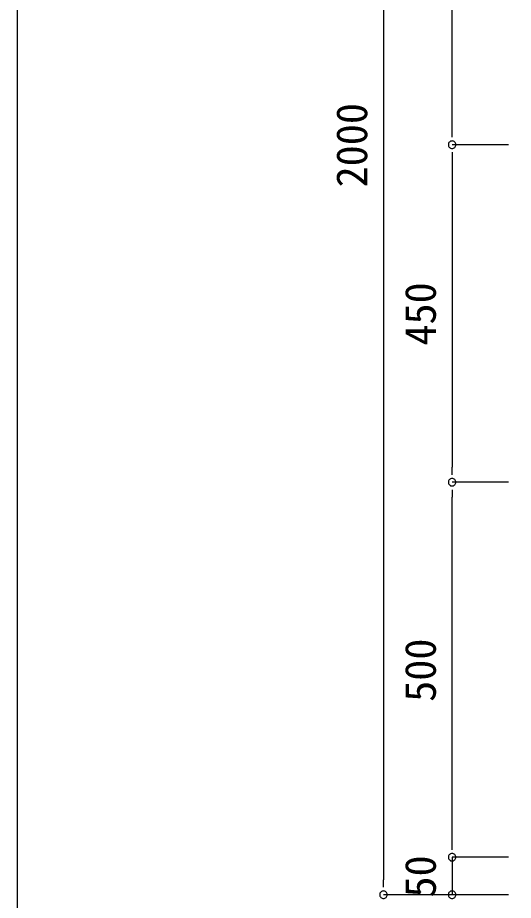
# Model space of a CAD drawing. Units: millimetres, scale not verified. Extents: x -4205 to 4205, y -2975 to 2975.
# Drawn here: x -3950 to -3289, y -1763 to -586 of the extents above; entities that cross this region are included whole.
import ezdxf
from ezdxf.enums import TextEntityAlignment as Align

# ---------------------------------------------------------------- set-up
doc = ezdxf.new("R2010")
doc.units = ezdxf.units.MM
doc.header["$LTSCALE"] = 20
for name, color, linetype in [('0-0', 7, 'Continuous'), ('0-4', 3, 'Continuous'), ('0-5', 7, 'Continuous')]:
    doc.layers.add(name, color=color, linetype=linetype)
doc.styles.add('ＭＳ ゴシック', font='')
doc.styles.get('ＭＳ ゴシック').set_extended_font_data('MS Gothic')

msp = doc.modelspace()

# ---------------------------------------------------------------- linework, layer by layer
at = {"layer": '0-0'}
msp.add_lwpolyline([(-3950, 2750), (3950, 2750), (3950, -2750), (-3950, -2750)], close=True, dxfattribs=at)
at = {"layer": '0-4'}
for p, q in [((-3461.96, 224.4), (-3461.96, -1735.6)), ((-3370.38, -735.6), (-3370.38, -325.6)), ((-3295.27, -755.6), (-3370.38, -755.6)), ((-3295.27, -755.6), (-3370.38, -755.6)), ((-3370.38, -775.6), (-3370.38, -1185.6)), ((-3295.27, -1205.6), (-3370.38, -1205.6)), ((-3295.27, -1205.6), (-3370.38, -1205.6)), ((-3370.38, -1685.6), (-3370.38, -1225.6)), ((-3370.38, -1685.6), (-3370.38, -1665.6)), ((-3295.27, -1705.6), (-3370.38, -1705.6)), ((-3295.27, -1705.6), (-3370.38, -1705.6)), ((-3370.38, -1705.6), (-3370.38, -1755.6)), ((-3312.77, -1755.6), (-3461.96, -1755.6)), ((-3316.25, -1755.6), (-3461.96, -1755.6)), ((-3295.27, -1755.6), (-3370.38, -1755.6))]:
    msp.add_line(p, q, dxfattribs=at)
at = {"layer": '0-5', "color": 3}
for p, q in [((-3370.38, -745.6), (-3370.38, -735.6)), ((-3370.38, -765.6), (-3370.38, -775.6)), ((-3370.38, -1195.6), (-3370.38, -1185.6)), ((-3370.38, -1215.6), (-3370.38, -1225.6)), ((-3370.38, -1695.6), (-3370.38, -1685.6)), ((-3370.38, -1695.6), (-3370.38, -1685.6)), ((-3461.96, -1745.6), (-3461.96, -1735.6))]:
    msp.add_line(p, q, dxfattribs=at)
at = {"layer": '0-5'}
for points in [[(-3370.38, -750.6), (-3371.36, -750.69), (-3372.3, -750.98), (-3373.16, -751.44), (-3373.92, -752.06), (-3374.54, -752.82), (-3375, -753.68), (-3375.29, -754.62), (-3375.38, -755.6), (-3375.29, -756.57), (-3375, -757.51), (-3374.54, -758.37), (-3373.92, -759.13), (-3373.16, -759.75), (-3372.3, -760.22), (-3371.36, -760.5), (-3370.38, -760.6), (-3369.41, -760.5), (-3368.47, -760.22), (-3367.61, -759.75), (-3366.85, -759.13), (-3366.23, -758.37), (-3365.76, -757.51), (-3365.48, -756.57), (-3365.38, -755.6), (-3365.48, -754.62), (-3365.76, -753.68), (-3366.23, -752.82), (-3366.85, -752.06), (-3367.61, -751.44), (-3368.47, -750.98), (-3369.41, -750.69)], [(-3370.38, -760.6), (-3369.41, -760.5), (-3368.47, -760.22), (-3367.61, -759.75), (-3366.85, -759.13), (-3366.23, -758.37), (-3365.76, -757.51), (-3365.48, -756.57), (-3365.38, -755.6), (-3365.48, -754.62), (-3365.76, -753.68), (-3366.23, -752.82), (-3366.85, -752.06), (-3367.61, -751.44), (-3368.47, -750.98), (-3369.41, -750.69), (-3370.38, -750.6), (-3371.36, -750.69), (-3372.3, -750.98), (-3373.16, -751.44), (-3373.92, -752.06), (-3374.54, -752.82), (-3375, -753.68), (-3375.29, -754.62), (-3375.38, -755.6), (-3375.29, -756.57), (-3375, -757.51), (-3374.54, -758.37), (-3373.92, -759.13), (-3373.16, -759.75), (-3372.3, -760.22), (-3371.36, -760.5)], [(-3370.38, -1200.6), (-3371.36, -1200.69), (-3372.3, -1200.98), (-3373.16, -1201.44), (-3373.92, -1202.06), (-3374.54, -1202.82), (-3375, -1203.68), (-3375.29, -1204.62), (-3375.38, -1205.6), (-3375.29, -1206.57), (-3375, -1207.51), (-3374.54, -1208.37), (-3373.92, -1209.13), (-3373.16, -1209.75), (-3372.3, -1210.22), (-3371.36, -1210.5), (-3370.38, -1210.6), (-3369.41, -1210.5), (-3368.47, -1210.22), (-3367.61, -1209.75), (-3366.85, -1209.13), (-3366.23, -1208.37), (-3365.76, -1207.51), (-3365.48, -1206.57), (-3365.38, -1205.6), (-3365.48, -1204.62), (-3365.76, -1203.68), (-3366.23, -1202.82), (-3366.85, -1202.06), (-3367.61, -1201.44), (-3368.47, -1200.98), (-3369.41, -1200.69)], [(-3370.38, -1210.6), (-3369.41, -1210.5), (-3368.47, -1210.22), (-3367.61, -1209.75), (-3366.85, -1209.13), (-3366.23, -1208.37), (-3365.76, -1207.51), (-3365.48, -1206.57), (-3365.38, -1205.6), (-3365.48, -1204.62), (-3365.76, -1203.68), (-3366.23, -1202.82), (-3366.85, -1202.06), (-3367.61, -1201.44), (-3368.47, -1200.98), (-3369.41, -1200.69), (-3370.38, -1200.6), (-3371.36, -1200.69), (-3372.3, -1200.98), (-3373.16, -1201.44), (-3373.92, -1202.06), (-3374.54, -1202.82), (-3375, -1203.68), (-3375.29, -1204.62), (-3375.38, -1205.6), (-3375.29, -1206.57), (-3375, -1207.51), (-3374.54, -1208.37), (-3373.92, -1209.13), (-3373.16, -1209.75), (-3372.3, -1210.22), (-3371.36, -1210.5)], [(-3370.38, -1700.6), (-3371.36, -1700.69), (-3372.3, -1700.98), (-3373.16, -1701.44), (-3373.92, -1702.06), (-3374.54, -1702.82), (-3375, -1703.68), (-3375.29, -1704.62), (-3375.38, -1705.6), (-3375.29, -1706.57), (-3375, -1707.51), (-3374.54, -1708.37), (-3373.92, -1709.13), (-3373.16, -1709.75), (-3372.3, -1710.22), (-3371.36, -1710.5), (-3370.38, -1710.6), (-3369.41, -1710.5), (-3368.47, -1710.22), (-3367.61, -1709.75), (-3366.85, -1709.13), (-3366.23, -1708.37), (-3365.76, -1707.51), (-3365.48, -1706.57), (-3365.38, -1705.6), (-3365.48, -1704.62), (-3365.76, -1703.68), (-3366.23, -1702.82), (-3366.85, -1702.06), (-3367.61, -1701.44), (-3368.47, -1700.98), (-3369.41, -1700.69)], [(-3370.38, -1700.6), (-3371.36, -1700.69), (-3372.3, -1700.98), (-3373.16, -1701.44), (-3373.92, -1702.06), (-3374.54, -1702.82), (-3375, -1703.68), (-3375.29, -1704.62), (-3375.38, -1705.6), (-3375.29, -1706.57), (-3375, -1707.51), (-3374.54, -1708.37), (-3373.92, -1709.13), (-3373.16, -1709.75), (-3372.3, -1710.22), (-3371.36, -1710.5), (-3370.38, -1710.6), (-3369.41, -1710.5), (-3368.47, -1710.22), (-3367.61, -1709.75), (-3366.85, -1709.13), (-3366.23, -1708.37), (-3365.76, -1707.51), (-3365.48, -1706.57), (-3365.38, -1705.6), (-3365.48, -1704.62), (-3365.76, -1703.68), (-3366.23, -1702.82), (-3366.85, -1702.06), (-3367.61, -1701.44), (-3368.47, -1700.98), (-3369.41, -1700.69)], [(-3461.96, -1750.6), (-3462.93, -1750.69), (-3463.87, -1750.98), (-3464.73, -1751.44), (-3465.49, -1752.06), (-3466.11, -1752.82), (-3466.58, -1753.68), (-3466.86, -1754.62), (-3466.96, -1755.6), (-3466.86, -1756.57), (-3466.58, -1757.51), (-3466.11, -1758.37), (-3465.49, -1759.13), (-3464.73, -1759.75), (-3463.87, -1760.22), (-3462.93, -1760.5), (-3461.96, -1760.6), (-3460.98, -1760.5), (-3460.04, -1760.22), (-3459.18, -1759.75), (-3458.42, -1759.13), (-3457.8, -1758.37), (-3457.34, -1757.51), (-3457.05, -1756.57), (-3456.96, -1755.6), (-3457.05, -1754.62), (-3457.34, -1753.68), (-3457.8, -1752.82), (-3458.42, -1752.06), (-3459.18, -1751.44), (-3460.04, -1750.98), (-3460.98, -1750.69)], [(-3461.96, -1760.6), (-3460.98, -1760.5), (-3460.04, -1760.22), (-3459.18, -1759.75), (-3458.42, -1759.13), (-3457.8, -1758.37), (-3457.34, -1757.51), (-3457.05, -1756.57), (-3456.96, -1755.6), (-3457.05, -1754.62), (-3457.34, -1753.68), (-3457.8, -1752.82), (-3458.42, -1752.06), (-3459.18, -1751.44), (-3460.04, -1750.98), (-3460.98, -1750.69), (-3461.96, -1750.6), (-3462.93, -1750.69), (-3463.87, -1750.98), (-3464.73, -1751.44), (-3465.49, -1752.06), (-3466.11, -1752.82), (-3466.58, -1753.68), (-3466.86, -1754.62), (-3466.96, -1755.6), (-3466.86, -1756.57), (-3466.58, -1757.51), (-3466.11, -1758.37), (-3465.49, -1759.13), (-3464.73, -1759.75), (-3463.87, -1760.22), (-3462.93, -1760.5)], [(-3370.38, -1760.6), (-3369.41, -1760.5), (-3368.47, -1760.22), (-3367.61, -1759.75), (-3366.85, -1759.13), (-3366.23, -1758.37), (-3365.76, -1757.51), (-3365.48, -1756.57), (-3365.38, -1755.6), (-3365.48, -1754.62), (-3365.76, -1753.68), (-3366.23, -1752.82), (-3366.85, -1752.06), (-3367.61, -1751.44), (-3368.47, -1750.98), (-3369.41, -1750.69), (-3370.38, -1750.6), (-3371.36, -1750.69), (-3372.3, -1750.98), (-3373.16, -1751.44), (-3373.92, -1752.06), (-3374.54, -1752.82), (-3375, -1753.68), (-3375.29, -1754.62), (-3375.38, -1755.6), (-3375.29, -1756.57), (-3375, -1757.51), (-3374.54, -1758.37), (-3373.92, -1759.13), (-3373.16, -1759.75), (-3372.3, -1760.22), (-3371.36, -1760.5)]]:
    msp.add_lwpolyline(points, close=True, dxfattribs=at)

# ---------------------------------------------------------------- texts
at = {"layer": '0-4', "color": 7, "style": 'ＭＳ ゴシック'}
for s, p in [('2000', (-3471.22, -812.61)), ('450', (-3379.64, -1023.49)), ('500', (-3379.64, -1498.49)), ('50', (-3379.64, -1759.38))]:
    msp.add_text(s, height=41.38, rotation=90, dxfattribs=at).set_placement(p, align=Align.BOTTOM_LEFT)

doc.saveas('drawing.dxf')
